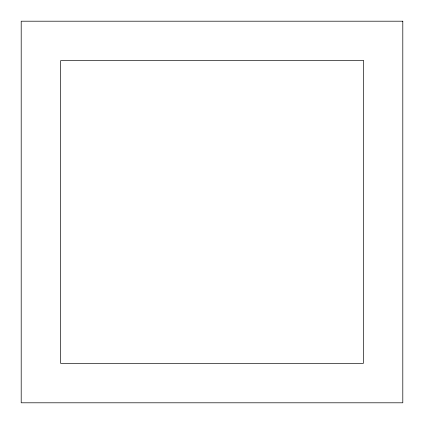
<?xml version="1.0" encoding="UTF-8"?>
<svg xmlns="http://www.w3.org/2000/svg" width="424" height="424" viewBox="0 0 424 424"><rect width="100%" height="100%" fill="white"/><g stroke="black" fill="none" stroke-linecap="round" stroke-linejoin="round"><path stroke-width="0.64" d="M402.8 21.2L21.2 21.2L21.2 402.8L402.8 402.8L402.8 21.2M363.368 60.632L60.632 60.632L60.632 363.368L363.368 363.368L363.368 60.632"/></g></svg>
